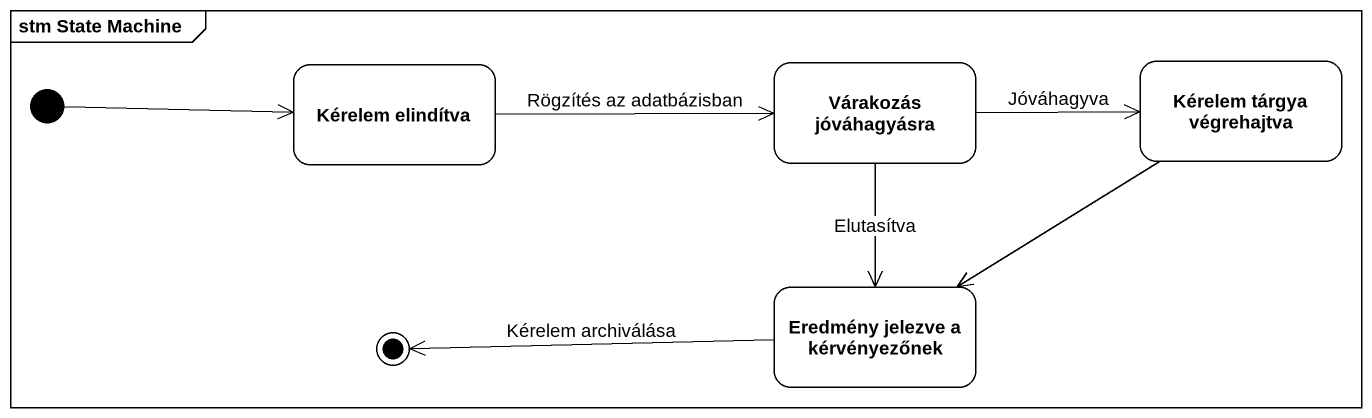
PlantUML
@startuml
mainframe stm State Machine
hide empty description
state "Kérelem elindítva" as Kérelem_elindítva
state "Várakozás jóváhagyásra" as Várakozás_jóváhagyásra
state "Kérelem tárgya végrehajtva" as Kérelem_tárgya_végrehajtva
state "Eredmény jelezve a kérvényezőnek" as Eredmény_jelezve_a
[*] -right-> Kérelem_elindítva
Kérelem_elindítva -right-> Várakozás_jóváhagyásra : Rögzítés az adatbázisban
Várakozás_jóváhagyásra -right-> Kérelem_tárgya_végrehajtva : Jóváhagyva
Várakozás_jóváhagyásra --> Eredmény_jelezve_a : Elutasítva
Kérelem_tárgya_végrehajtva --> Eredmény_jelezve_a
Eredmény_jelezve_a -left-> [*] : Kérelem archiválása
@enduml
